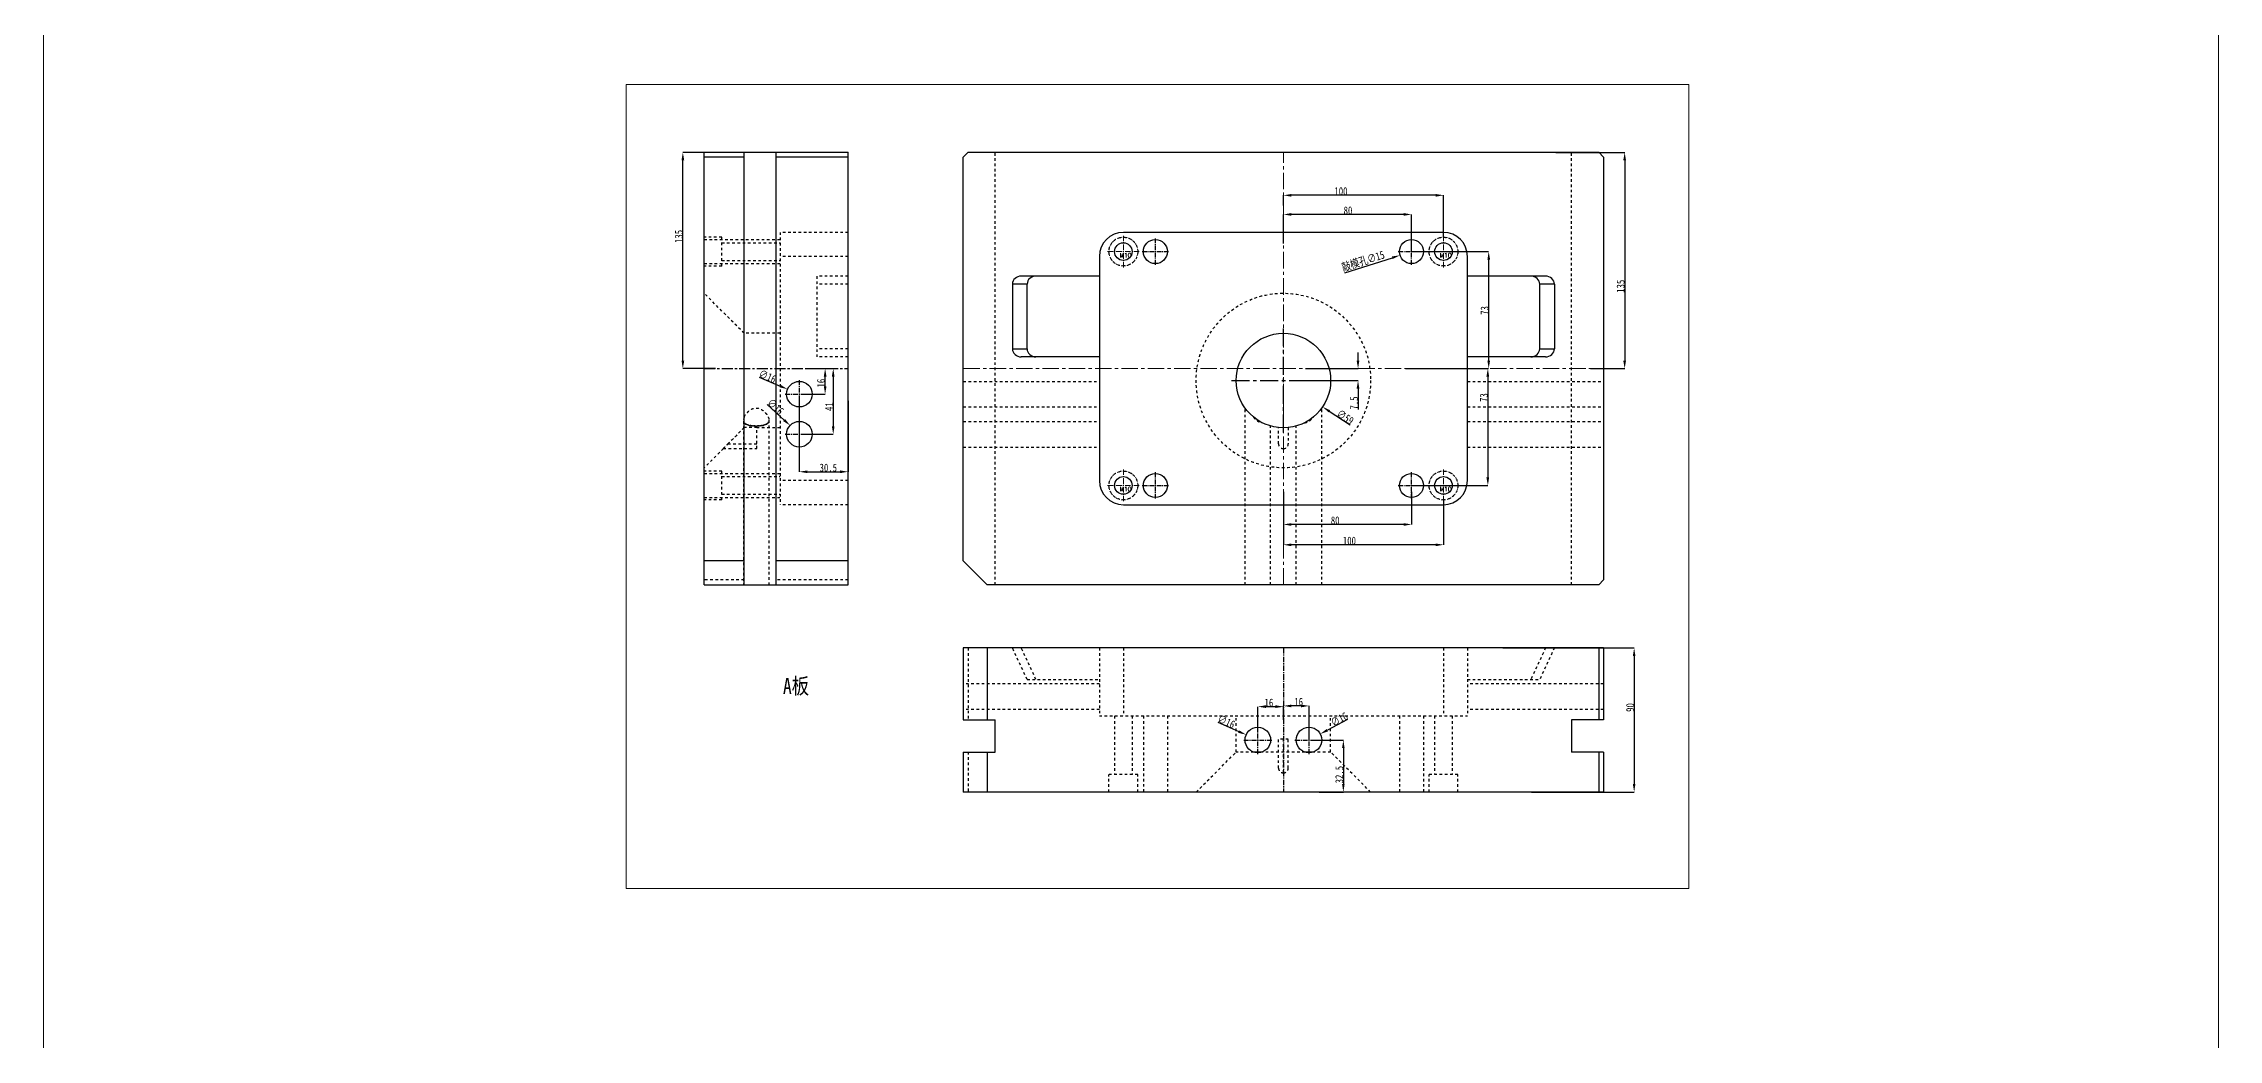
# Model space of a CAD drawing. Header units: millimetres. Extents: x 583 to 1942, y -5112 to 253.
# Drawn here: x 583 to 1942, y -4283 to -3661 of the extents above; entities that cross this region are included whole.
import ezdxf

# ---------------------------------------------------------------- set-up
doc = ezdxf.new("R2010")
doc.units = ezdxf.units.MM
doc.header["$LTSCALE"] = 16.335
doc.header["$PDMODE"] = 3
doc.header["$PDSIZE"] = 0.3125
doc.linetypes.add('CENTER', pattern=[0.6, 0.375, -0.075, 0.075, -0.075])
doc.linetypes.add('HIDDEN', pattern=[0.2, 0.1, -0.1])
doc.layers.get('0').update_dxf_attribs({"linetype": 'CONTINUOUS'})
doc.layers.get('Defpoints').update_dxf_attribs({"linetype": 'CONTINUOUS'})
for name, color, linetype, lineweight in [('center', 1, 'CENTER', 9), ('epin', 13, 'CONTINUOUS', 9), ('screw', 33, 'CONTINUOUS', 13)]:
    doc.layers.add(name, color=color, linetype=linetype, lineweight=lineweight)
doc.layers.add('DEFAULT_2', color=8, linetype='HIDDEN')
doc.styles.get("Standard").update_dxf_attribs({"font": 'txt', "width": 0.8})
doc.styles.add('TXT', font='txt.shx', dxfattribs={"bigfont": 'gbcbig.shx'})
doc.dimstyles.new('副本 11', dxfattribs={"dimtxt": 2.5, "dimasz": 2.5, "dimexe": 1.25, "dimexo": 0.625, "dimtad": 1, "dimdsep": 46, "dimtxsty": 'Standard', "dimcen": 2.5, "dimadec": 0, "dimazin": 0, "dimtfac": 1, "dimtmove": 0, "dimatfit": 3, "dimfxl": 0, "dimarcsym": 0})

# ---------------------------------------------------------------- blocks, each defined once
blk = doc.blocks.new('*D399')
at = {"layer": 'Defpoints', "color": 0}
for p in [(1371.4, -3863.9), (1371.4, -3871.4), (1404.2, -3871.4)]:
    blk.add_point(p, dxfattribs=at)
at = {"layer": 'epin', "color": 4, "lineweight": -2}
for p, q in [((1404.2, -3858.9), (1404.2, -3853.9)), ((1371.4, -3863.9), (1404.2, -3863.9)), ((1371.4, -3871.4), (1404.2, -3871.4)), ((1404.2, -3876.4), (1404.2, -3889.4))]:
    blk.add_line(p, q, dxfattribs=at)
at = {"layer": 'epin', "color": 4}
for points in [[(1403.3, -3858.9), (1405, -3858.9), (1404.2, -3863.9)], [(1403.3, -3876.4), (1405, -3876.4), (1404.2, -3871.4)]]:
    blk.add_solid(points, dxfattribs=at)
at = {"layer": 'epin', "color": 6, "insert": (1401.7, -3885.4), "char_height": 5, "attachment_point": 5, "rotation": 90}
blk.add_mtext('7.5', dxfattribs=at)
blk = doc.blocks.new('*D400')
at = {"layer": 'Defpoints', "color": 0}
for p in [(1333, -3855), (1382.1, -3887.8)]:
    blk.add_point(p, dxfattribs=at)
at = {"layer": 'epin', "color": 4, "lineweight": -2}
blk.add_line((1399.2, -3899.3), (1386.2, -3890.6), dxfattribs=at)
at = {"layer": 'epin', "color": 4}
blk.add_solid([(1386.7, -3889.9), (1385.8, -3891.3), (1382.1, -3887.8)], dxfattribs=at)
at = {"layer": 'epin', "color": 6, "insert": (1396.2, -3894.2), "char_height": 5, "attachment_point": 5, "rotation": 326.203}
blk.add_mtext('∅59', dxfattribs=at)
blk = doc.blocks.new('screw_m10_i')
at = {"layer": 'screw', "color": 1, "linetype": 'CENTER', "ltscale": 0.55978}
for p, q in [((-9.9, 0), (9.9, 0)), ((0, -9.9), (0, 9.9))]:
    blk.add_line(p, q, dxfattribs=at)
at = {"layer": 'screw', "color": 8, "linetype": 'HIDDEN', "ltscale": 0.55978}
blk.add_circle((0, 0), 9, dxfattribs=at)
at = {"layer": 'screw', "color": 0}
blk.add_circle((0, 0), 5.5, dxfattribs=at)
at = {"layer": 'screw', "color": 6, "style": 'TXT'}
blk.add_text('M10', height=2.7, dxfattribs=at).set_placement((-2.34, -3.6))
blk = doc.blocks.new('*D401')
at = {"layer": 'Defpoints', "color": 0}
for p in [(1444.7, -3788.6), (1430.4, -3793.2)]:
    blk.add_point(p, dxfattribs=at)
at = {"layer": 'epin', "color": 4, "lineweight": -2}
blk.add_line((1396, -3804.2), (1425.7, -3794.7), dxfattribs=at)
at = {"layer": 'epin', "color": 4}
blk.add_solid([(1425.4, -3793.9), (1425.9, -3795.5), (1430.4, -3793.2)], dxfattribs=at)
at = {"layer": 'epin', "color": 6, "insert": (1407.4, -3797), "char_height": 5, "attachment_point": 5, "rotation": 17.7461}
blk.add_mtext('{\\fSimSun|b0|i0|c134|p2;敲模孔}∅15', dxfattribs=at)
blk = doc.blocks.new('*D402')
at = {"layer": 'Defpoints', "color": 0}
for p in [(1527.7, -3728.9), (1549.5, -3863.9), (1570.8, -3863.9)]:
    blk.add_point(p, dxfattribs=at)
at = {"layer": 'epin', "color": 4, "lineweight": -2}
for p, q in [((1527.7, -3728.9), (1570.8, -3728.9)), ((1570.8, -3733.9), (1570.8, -3858.9)), ((1549.5, -3863.9), (1570.8, -3863.9))]:
    blk.add_line(p, q, dxfattribs=at)
at = {"layer": 'epin', "color": 4}
for points in [[(1569.9, -3733.9), (1571.6, -3733.9), (1570.8, -3728.9)], [(1569.9, -3858.9), (1571.6, -3858.9), (1570.8, -3863.9)]]:
    blk.add_solid(points, dxfattribs=at)
at = {"layer": 'epin', "color": 6, "insert": (1568.3, -3812.5), "char_height": 5, "attachment_point": 5, "rotation": 90}
blk.add_mtext('135', dxfattribs=at)
blk = doc.blocks.new('*D403')
at = {"layer": 'Defpoints', "color": 0}
for p in [(1055.1, -3881), (1085.6, -3884.1), (1085.6, -3928.3)]:
    blk.add_point(p, dxfattribs=at)
at = {"layer": 'epin', "color": 4, "lineweight": -2}
for p, q in [((1055.1, -3881), (1055.1, -3928.3)), ((1085.6, -3884.1), (1085.6, -3928.3)), ((1060.1, -3928.3), (1080.6, -3928.3))]:
    blk.add_line(p, q, dxfattribs=at)
at = {"layer": 'epin', "color": 4}
for points in [[(1060.1, -3927.5), (1060.1, -3929.2), (1055.1, -3928.3)], [(1080.6, -3927.5), (1080.6, -3929.2), (1085.6, -3928.3)]]:
    blk.add_solid(points, dxfattribs=at)
at = {"layer": 'epin', "color": 6, "insert": (1073.2, -3925.8), "char_height": 5, "attachment_point": 5}
blk.add_mtext('30.5', dxfattribs=at)
blk = doc.blocks.new('*D404')
at = {"layer": 'Defpoints', "color": 0}
for p in [(1058.9, -3863.9), (1071.2, -3863.9), (1058.9, -3879.9)]:
    blk.add_point(p, dxfattribs=at)
at = {"layer": 'epin', "color": 4, "lineweight": -2}
for p, q in [((1058.9, -3863.9), (1071.2, -3863.9)), ((1071.2, -3874.9), (1071.2, -3868.9)), ((1058.9, -3879.9), (1071.2, -3879.9))]:
    blk.add_line(p, q, dxfattribs=at)
at = {"layer": 'epin', "color": 4}
for points in [[(1070.4, -3868.9), (1072.1, -3868.9), (1071.2, -3863.9)], [(1070.4, -3874.9), (1072.1, -3874.9), (1071.2, -3879.9)]]:
    blk.add_solid(points, dxfattribs=at)
at = {"layer": 'epin', "color": 6, "insert": (1068.7, -3873), "char_height": 5, "attachment_point": 5, "rotation": 90}
blk.add_mtext('16', dxfattribs=at)
blk = doc.blocks.new('*D405')
at = {"layer": 'Defpoints', "color": 0}
for p in [(1058.9, -3863.9), (1058.9, -3904.9), (1076.3, -3904.9)]:
    blk.add_point(p, dxfattribs=at)
at = {"layer": 'epin', "color": 4, "lineweight": -2}
for p, q in [((1058.9, -3863.9), (1076.3, -3863.9)), ((1076.3, -3868.9), (1076.3, -3899.9)), ((1058.9, -3904.9), (1076.3, -3904.9))]:
    blk.add_line(p, q, dxfattribs=at)
at = {"layer": 'epin', "color": 4}
for points in [[(1075.4, -3868.9), (1077.1, -3868.9), (1076.3, -3863.9)], [(1075.4, -3899.9), (1077.1, -3899.9), (1076.3, -3904.9)]]:
    blk.add_solid(points, dxfattribs=at)
at = {"layer": 'epin', "color": 6, "insert": (1073.8, -3887.7), "char_height": 5, "attachment_point": 5, "rotation": 90}
blk.add_mtext('41', dxfattribs=at)
blk = doc.blocks.new('*D406')
at = {"layer": 'Defpoints', "color": 0}
for p in [(1047.8, -3876.8), (1062.5, -3883)]:
    blk.add_point(p, dxfattribs=at)
at = {"layer": 'epin', "color": 4, "lineweight": -2}
blk.add_line((1030, -3869.3), (1043.2, -3874.8), dxfattribs=at)
at = {"layer": 'epin', "color": 4}
blk.add_solid([(1043.5, -3874.1), (1042.8, -3875.6), (1047.8, -3876.8)], dxfattribs=at)
at = {"layer": 'epin', "color": 6, "insert": (1035.2, -3868.8), "char_height": 5, "attachment_point": 5, "rotation": 337.1347}
blk.add_mtext('∅16', dxfattribs=at)
blk = doc.blocks.new('*D407')
at = {"layer": 'Defpoints', "color": 0}
for p in [(1049.3, -3899.4), (1061, -3910.3)]:
    blk.add_point(p, dxfattribs=at)
at = {"layer": 'epin', "color": 4, "lineweight": -2}
blk.add_line((1035.1, -3886.3), (1045.6, -3896.1), dxfattribs=at)
at = {"layer": 'epin', "color": 4}
blk.add_solid([(1046.2, -3895.4), (1045, -3896.7), (1049.3, -3899.4)], dxfattribs=at)
at = {"layer": 'epin', "color": 6, "insert": (1040.2, -3887.7), "char_height": 5, "attachment_point": 5, "rotation": 317.292}
blk.add_mtext('∅16', dxfattribs=at)
blk = doc.blocks.new('*D408')
at = {"layer": 'Defpoints', "color": 0}
for p in [(982.3, -3728.9), (1009.8, -3728.9), (1002.7, -3863.9)]:
    blk.add_point(p, dxfattribs=at)
at = {"layer": 'epin', "color": 4, "lineweight": -2}
for p, q in [((1009.8, -3728.9), (982.3, -3728.9)), ((982.3, -3858.9), (982.3, -3733.9)), ((1002.7, -3863.9), (982.3, -3863.9))]:
    blk.add_line(p, q, dxfattribs=at)
at = {"layer": 'epin', "color": 4}
for points in [[(981.5, -3733.9), (983.2, -3733.9), (982.3, -3728.9)], [(981.5, -3858.9), (983.2, -3858.9), (982.3, -3863.9)]]:
    blk.add_solid(points, dxfattribs=at)
at = {"layer": 'epin', "color": 6, "insert": (979.8, -3781.4), "char_height": 5, "attachment_point": 5, "rotation": 90}
blk.add_mtext('135', dxfattribs=at)
blk = doc.blocks.new('*D409')
at = {"layer": 'Defpoints', "color": 0}
for p in [(1357.6, -3767.7), (1357.6, -3785.8), (1437.6, -3790.9)]:
    blk.add_point(p, dxfattribs=at)
at = {"layer": 'epin', "color": 4, "lineweight": -2}
for p, q in [((1357.6, -3785.8), (1357.6, -3767.7)), ((1432.6, -3767.7), (1362.6, -3767.7)), ((1437.6, -3790.9), (1437.6, -3767.7))]:
    blk.add_line(p, q, dxfattribs=at)
at = {"layer": 'epin', "color": 4}
for points in [[(1362.6, -3766.8), (1362.6, -3768.5), (1357.6, -3767.7)], [(1432.6, -3766.8), (1432.6, -3768.5), (1437.6, -3767.7)]]:
    blk.add_solid(points, dxfattribs=at)
at = {"layer": 'epin', "color": 6, "insert": (1397.9, -3765.2), "char_height": 5, "attachment_point": 5}
blk.add_mtext('80', dxfattribs=at)
blk = doc.blocks.new('*D410')
at = {"layer": 'Defpoints', "color": 0}
for p in [(1437.6, -3790.9), (1433.9, -3863.9), (1485.8, -3863.9)]:
    blk.add_point(p, dxfattribs=at)
at = {"layer": 'epin', "color": 4, "lineweight": -2}
for p, q in [((1437.6, -3790.9), (1485.8, -3790.9)), ((1485.8, -3795.9), (1485.8, -3858.9)), ((1433.9, -3863.9), (1485.8, -3863.9))]:
    blk.add_line(p, q, dxfattribs=at)
at = {"layer": 'epin', "color": 4}
for points in [[(1485, -3795.9), (1486.7, -3795.9), (1485.8, -3790.9)], [(1485, -3858.9), (1486.7, -3858.9), (1485.8, -3863.9)]]:
    blk.add_solid(points, dxfattribs=at)
at = {"layer": 'epin', "color": 6, "insert": (1483.3, -3827.6), "char_height": 5, "attachment_point": 5, "rotation": 90}
blk.add_mtext('73', dxfattribs=at)
blk = doc.blocks.new('*D411')
at = {"layer": 'Defpoints', "color": 0}
for p in [(1357.6, -3755.7), (1357.6, -3762.1), (1457.6, -3781.9)]:
    blk.add_point(p, dxfattribs=at)
at = {"layer": 'epin', "color": 4, "lineweight": -2}
for p, q in [((1357.6, -3762.1), (1357.6, -3755.7)), ((1452.6, -3755.7), (1362.6, -3755.7)), ((1457.6, -3781.9), (1457.6, -3755.7))]:
    blk.add_line(p, q, dxfattribs=at)
at = {"layer": 'epin', "color": 4}
for points in [[(1362.6, -3754.9), (1362.6, -3756.6), (1357.6, -3755.7)], [(1452.6, -3754.9), (1452.6, -3756.6), (1457.6, -3755.7)]]:
    blk.add_solid(points, dxfattribs=at)
at = {"layer": 'epin', "color": 6, "insert": (1393.5, -3753.2), "char_height": 5, "attachment_point": 5}
blk.add_mtext('100', dxfattribs=at)
blk = doc.blocks.new('*D412')
at = {"layer": 'Defpoints', "color": 0}
for p in [(1445.4, -3863.9), (1437.6, -3936.9), (1485.3, -3936.9)]:
    blk.add_point(p, dxfattribs=at)
at = {"layer": 'epin', "color": 4, "lineweight": -2}
for p, q in [((1445.4, -3863.9), (1485.3, -3863.9)), ((1485.3, -3868.9), (1485.3, -3931.9)), ((1437.6, -3936.9), (1485.3, -3936.9))]:
    blk.add_line(p, q, dxfattribs=at)
at = {"layer": 'epin', "color": 4}
for points in [[(1484.4, -3868.9), (1486.1, -3868.9), (1485.3, -3863.9)], [(1484.4, -3931.9), (1486.1, -3931.9), (1485.3, -3936.9)]]:
    blk.add_solid(points, dxfattribs=at)
at = {"layer": 'epin', "color": 6, "insert": (1482.8, -3882), "char_height": 5, "attachment_point": 5, "rotation": 90}
blk.add_mtext('73', dxfattribs=at)
blk = doc.blocks.new('*D413')
at = {"layer": 'Defpoints', "color": 0}
for p in [(1357.6, -3940.8), (1437.6, -3940.8), (1357.6, -3961.2)]:
    blk.add_point(p, dxfattribs=at)
at = {"layer": 'epin', "color": 4, "lineweight": -2}
for p, q in [((1357.6, -3940.8), (1357.6, -3961.2)), ((1437.6, -3940.8), (1437.6, -3961.2)), ((1432.6, -3961.2), (1362.6, -3961.2))]:
    blk.add_line(p, q, dxfattribs=at)
at = {"layer": 'epin', "color": 4}
for points in [[(1362.6, -3960.4), (1362.6, -3962.1), (1357.6, -3961.2)], [(1432.6, -3960.4), (1432.6, -3962.1), (1437.6, -3961.2)]]:
    blk.add_solid(points, dxfattribs=at)
at = {"layer": 'epin', "color": 6, "insert": (1389.9, -3958.7), "char_height": 5, "attachment_point": 5}
blk.add_mtext('80', dxfattribs=at)
blk = doc.blocks.new('*D414')
at = {"layer": 'Defpoints', "color": 0}
for p in [(1357.6, -3940.8), (1457.6, -3945.9), (1357.6, -3973.9)]:
    blk.add_point(p, dxfattribs=at)
at = {"layer": 'epin', "color": 4, "lineweight": -2}
for p, q in [((1357.6, -3940.8), (1357.6, -3973.9)), ((1457.6, -3945.9), (1457.6, -3973.9)), ((1452.6, -3973.9), (1362.6, -3973.9))]:
    blk.add_line(p, q, dxfattribs=at)
at = {"layer": 'epin', "color": 4}
for points in [[(1362.6, -3973.1), (1362.6, -3974.8), (1357.6, -3973.9)], [(1452.6, -3973.1), (1452.6, -3974.8), (1457.6, -3973.9)]]:
    blk.add_solid(points, dxfattribs=at)
at = {"layer": 'epin', "color": 6, "insert": (1398.8, -3971.4), "char_height": 5, "attachment_point": 5}
blk.add_mtext('100', dxfattribs=at)
blk = doc.blocks.new('*D415')
at = {"layer": 'Defpoints', "color": 0}
for p in [(1357.6, -4074.5), (1357.6, -4083.3), (1373.6, -4095.8)]:
    blk.add_point(p, dxfattribs=at)
at = {"layer": 'epin', "color": 4, "lineweight": -2}
for p, q in [((1357.6, -4083.3), (1357.6, -4074.5)), ((1368.6, -4074.5), (1362.6, -4074.5)), ((1373.6, -4095.8), (1373.6, -4074.5))]:
    blk.add_line(p, q, dxfattribs=at)
at = {"layer": 'epin', "color": 4}
for points in [[(1362.6, -4073.7), (1362.6, -4075.4), (1357.6, -4074.5)], [(1368.6, -4073.7), (1368.6, -4075.4), (1373.6, -4074.5)]]:
    blk.add_solid(points, dxfattribs=at)
at = {"layer": 'epin', "color": 6, "insert": (1367.1, -4072), "char_height": 5, "attachment_point": 5}
blk.add_mtext('16', dxfattribs=at)
blk = doc.blocks.new('*D416')
at = {"layer": 'Defpoints', "color": 0}
for p in [(1341.6, -4075), (1357.6, -4083.3), (1341.6, -4090.9)]:
    blk.add_point(p, dxfattribs=at)
at = {"layer": 'epin', "color": 4, "lineweight": -2}
for p, q in [((1341.6, -4090.9), (1341.6, -4075)), ((1352.6, -4075), (1346.6, -4075)), ((1357.6, -4083.3), (1357.6, -4075))]:
    blk.add_line(p, q, dxfattribs=at)
at = {"layer": 'epin', "color": 4}
for points in [[(1346.6, -4074.1), (1346.6, -4075.8), (1341.6, -4075)], [(1352.6, -4074.1), (1352.6, -4075.8), (1357.6, -4075)]]:
    blk.add_solid(points, dxfattribs=at)
at = {"layer": 'epin', "color": 6, "insert": (1348.5, -4072.5), "char_height": 5, "attachment_point": 5}
blk.add_mtext('16', dxfattribs=at)
blk = doc.blocks.new('*D417')
at = {"layer": 'Defpoints', "color": 0}
for p in [(1376.6, -4095.8), (1379.9, -4128.3), (1395, -4128.3)]:
    blk.add_point(p, dxfattribs=at)
at = {"layer": 'epin', "color": 4, "lineweight": -2}
for p, q in [((1376.6, -4095.8), (1395, -4095.8)), ((1395, -4100.8), (1395, -4123.3)), ((1379.9, -4128.3), (1395, -4128.3))]:
    blk.add_line(p, q, dxfattribs=at)
at = {"layer": 'epin', "color": 4}
for points in [[(1394.2, -4100.8), (1395.8, -4100.8), (1395, -4095.8)], [(1394.2, -4123.3), (1395.8, -4123.3), (1395, -4128.3)]]:
    blk.add_solid(points, dxfattribs=at)
at = {"layer": 'epin', "color": 6, "insert": (1392.5, -4117.4), "char_height": 5, "attachment_point": 5, "rotation": 90}
blk.add_mtext('32.5', dxfattribs=at)
blk = doc.blocks.new('*D418')
at = {"layer": 'Defpoints', "color": 0}
for p in [(1366.5, -4099.6), (1380.6, -4092)]:
    blk.add_point(p, dxfattribs=at)
at = {"layer": 'epin', "color": 4, "lineweight": -2}
blk.add_line((1397.7, -4082.9), (1385, -4089.7), dxfattribs=at)
at = {"layer": 'epin', "color": 4}
blk.add_solid([(1384.6, -4088.9), (1385.4, -4090.4), (1380.6, -4092)], dxfattribs=at)
at = {"layer": 'epin', "color": 6, "insert": (1392.4, -4082.9), "char_height": 5, "attachment_point": 5, "rotation": 28.1889}
blk.add_mtext('∅16', dxfattribs=at)
blk = doc.blocks.new('*D419')
at = {"layer": 'Defpoints', "color": 0}
for p in [(1334.3, -4092.5), (1348.9, -4099.1)]:
    blk.add_point(p, dxfattribs=at)
at = {"layer": 'epin', "color": 4, "lineweight": -2}
blk.add_line((1316.6, -4084.7), (1329.7, -4090.5), dxfattribs=at)
at = {"layer": 'epin', "color": 4}
blk.add_solid([(1330, -4089.8), (1329.3, -4091.3), (1334.3, -4092.5)], dxfattribs=at)
at = {"layer": 'epin', "color": 6, "insert": (1321.9, -4084.3), "char_height": 5, "attachment_point": 5, "rotation": 335.9896}
blk.add_mtext('∅16', dxfattribs=at)
blk = doc.blocks.new('*D420')
at = {"layer": 'Defpoints', "color": 0}
for p in [(1494.6, -4038.3), (1512.5, -4128.3), (1576.7, -4128.3)]:
    blk.add_point(p, dxfattribs=at)
at = {"layer": 'epin', "color": 4, "lineweight": -2}
for p, q in [((1494.6, -4038.3), (1576.7, -4038.3)), ((1576.7, -4043.3), (1576.7, -4123.3)), ((1512.5, -4128.3), (1576.7, -4128.3))]:
    blk.add_line(p, q, dxfattribs=at)
at = {"layer": 'epin', "color": 4}
for points in [[(1575.9, -4043.3), (1577.5, -4043.3), (1576.7, -4038.3)], [(1575.9, -4123.3), (1577.5, -4123.3), (1576.7, -4128.3)]]:
    blk.add_solid(points, dxfattribs=at)
at = {"layer": 'epin', "color": 6, "insert": (1574.2, -4075.5), "char_height": 5, "attachment_point": 5, "rotation": 90}
blk.add_mtext('90', dxfattribs=at)

msp = doc.modelspace()

# ---------------------------------------------------------------- linework, layer by layer
at = {"color": 7, "linetype": 'Continuous'}
for p, q in [((995.639, -3998.872), (995.639, -3728.872)), ((995.639, -3728.872), (1085.639, -3728.872)), ((1020.639, -3731.872), (995.639, -3731.872)), ((1020.639, -3998.872), (1020.639, -3728.872)), ((1040.639, -3998.872), (1040.639, -3728.872)), ((1085.639, -3731.872), (1040.639, -3731.872)), ((1085.639, -3998.872), (1085.639, -3728.872)), ((1157.56, -3731.872), (1160.56, -3728.872)), ((1157.56, -3983.872), (1157.56, -3731.872)), ((1160.56, -3728.872), (1554.56, -3728.872)), ((1554.56, -3728.872), (1557.56, -3731.872)), ((1557.56, -3731.872), (1557.56, -3995.872)), ((1457.56, -3778.872), (1257.56, -3778.872)), ((1242.56, -3793.872), (1242.56, -3933.872)), ((1472.56, -3933.872), (1472.56, -3793.872)), ((1188.259, -3811.172), (1188.259, -3851.572)), ((1197.446, -3811.172), (1188.259, -3811.172)), ((1242.56, -3806.172), (1193.776, -3806.172)), ((1197.446, -3851.572), (1197.446, -3811.172)), ((1521.344, -3806.172), (1472.56, -3806.172)), ((1526.861, -3811.172), (1517.674, -3811.172)), ((1517.674, -3851.572), (1517.674, -3811.172)), ((1526.861, -3811.172), (1526.861, -3851.572)), ((1188.259, -3851.572), (1197.446, -3851.572)), ((1242.56, -3856.572), (1193.776, -3856.572)), ((1521.344, -3856.572), (1472.56, -3856.572)), ((1517.674, -3851.572), (1526.861, -3851.572)), ((1257.56, -3948.872), (1457.56, -3948.872)), ((1020.639, -3983.872), (995.639, -3983.872)), ((1085.639, -3983.872), (1040.639, -3983.872)), ((1172.56, -3998.872), (1157.56, -3983.872)), ((995.639, -3998.872), (1085.639, -3998.872)), ((1554.56, -3998.872), (1172.56, -3998.872)), ((1557.56, -3995.872), (1554.56, -3998.872)), ((1157.56, -4038.301), (1157.56, -4083.301)), ((1557.56, -4038.301), (1157.56, -4038.301)), ((1172.56, -4038.301), (1172.56, -4083.301)), ((1554.56, -4038.301), (1554.56, -4083.301)), ((1557.56, -4038.301), (1557.56, -4083.301)), ((1157.56, -4083.301), (1177.56, -4083.301)), ((1177.56, -4103.301), (1177.56, -4083.301)), ((1557.56, -4083.301), (1537.56, -4083.301)), ((1537.56, -4083.301), (1537.56, -4103.301)), ((1157.56, -4103.301), (1157.56, -4128.301)), ((1157.56, -4103.301), (1177.56, -4103.301)), ((1172.56, -4103.301), (1172.56, -4128.301)), ((1344.124, -4103.301), (1338.996, -4103.301)), ((1376.124, -4103.301), (1370.996, -4103.301)), ((1557.56, -4103.301), (1537.56, -4103.301)), ((1554.56, -4103.301), (1554.56, -4128.301)), ((1557.56, -4103.301), (1557.56, -4128.301)), ((1557.56, -4128.301), (1157.56, -4128.301))]:
    msp.add_line(p, q, dxfattribs=at)
at = {"color": 1, "linetype": 'CENTER', "ltscale": 0.466483}
for p, q in [((1269.31, -3790.872), (1285.81, -3790.872)), ((1277.56, -3799.122), (1277.56, -3782.622)), ((1429.31, -3790.872), (1445.81, -3790.872)), ((1437.56, -3799.122), (1437.56, -3782.622)), ((1269.31, -3936.872), (1285.81, -3936.872)), ((1277.56, -3945.122), (1277.56, -3928.622)), ((1429.31, -3936.872), (1445.81, -3936.872)), ((1437.56, -3945.122), (1437.56, -3928.622))]:
    msp.add_line(p, q, dxfattribs=at)
at = {"color": 1, "linetype": 'CENTER', "ltscale": 1.834833}
for p, q in [((1357.56, -3903.822), (1357.56, -3838.922)), ((1325.11, -3871.372), (1390.01, -3871.372))]:
    msp.add_line(p, q, dxfattribs=at)
at = {"color": 1, "linetype": 'CENTER', "ltscale": 1.119559}
msp.add_line((995.639, -3863.872), (1085.639, -3863.872), dxfattribs=at)
at = {"color": 1, "linetype": 'CENTER', "ltscale": 0.497582}
for p, q in [((1055.139, -3888.672), (1055.139, -3871.072)), ((1046.339, -3879.872), (1063.939, -3879.872)), ((1055.139, -3913.672), (1055.139, -3896.072)), ((1046.339, -3904.872), (1063.939, -3904.872)), ((1341.56, -4104.601), (1341.56, -4087.001)), ((1373.56, -4104.601), (1373.56, -4087.001)), ((1332.76, -4095.801), (1350.36, -4095.801)), ((1364.76, -4095.801), (1382.36, -4095.801))]:
    msp.add_line(p, q, dxfattribs=at)
at = {"color": 1, "linetype": 'CENTER', "ltscale": 0.55978}
msp.add_line((1357.56, -4038.301), (1357.56, -4128.301), dxfattribs=at)
at = {"color": 7, "linetype": 'Continuous'}
for centre, radius in [((1257.56, -3790.872), 5.5), ((1277.56, -3790.872), 7.5), ((1437.56, -3790.872), 7.5), ((1457.56, -3790.872), 5.5), ((1357.56, -3871.372), 29.5), ((1055.139, -3879.872), 8), ((1055.139, -3904.872), 8), ((1257.56, -3936.872), 5.5), ((1277.56, -3936.872), 7.5), ((1437.56, -3936.872), 7.5), ((1457.56, -3936.872), 5.5), ((1341.56, -4095.801), 8), ((1373.56, -4095.801), 8)]:
    msp.add_circle(centre, radius, dxfattribs=at)
for centre, start, end in [((1257.56, -3793.872), 90, 180), ((1457.56, -3793.872), 0, 90), ((1257.56, -3933.872), 180, 270), ((1457.56, -3933.872), 270, 0)]:
    msp.add_arc(centre, 15, start, end, dxfattribs=at)
for centre, major_axis, start_param, end_param in [((1193.776, -3811.172), (5.517, 0), 1.57079633, 3.14159265), ((1202.963, -3811.172), (5.517, 0), 1.57079633, 3.14159265), ((1512.157, -3811.172), (5.517, 0), 0, 1.57079633), ((1521.344, -3811.172), (5.517, 0), 0, 1.57079633), ((1193.776, -3851.572), (5.517, 0), -3.14159265, -1.57079633), ((1202.963, -3851.572), (-5.517, 0), 0, 1.57079633), ((1512.157, -3851.572), (-5.517, 0), 1.57079633, 3.14159265), ((1521.344, -3851.572), (5.517, 0), -1.57079633, 0)]:
    msp.add_ellipse(centre, major_axis=major_axis, ratio=0.90630779, start_param=start_param, end_param=end_param, dxfattribs=at)
at = {"layer": 'center', "color": 1, "linetype": 'CENTER', "ltscale": 1.679339}
for p, q in [((1357.56, -3998.872), (1357.56, -3728.872)), ((1157.56, -3863.872), (1557.56, -3863.872))]:
    msp.add_line(p, q, dxfattribs=at)
at = {"layer": 'DEFAULT_2', "color": 8, "linetype": 'HIDDEN'}
for p, q in [((1177.56, -3998.872), (1177.56, -3728.872)), ((1537.56, -3998.872), (1537.56, -3728.872)), ((1006.639, -3781.872), (995.639, -3781.872)), ((995.639, -3783.372), (1043.139, -3783.372)), ((1006.639, -3799.872), (1006.639, -3781.872)), ((1006.639, -3785.372), (1043.139, -3785.372)), ((1043.139, -3778.872), (1043.139, -3948.872)), ((1085.639, -3778.872), (1043.139, -3778.872)), ((995.639, -3798.372), (1043.139, -3798.372)), ((1006.639, -3799.872), (995.639, -3799.872)), ((1006.639, -3796.372), (1043.139, -3796.372)), ((1085.639, -3793.872), (1043.139, -3793.872)), ((1020.639, -3841.872), (995.639, -3816.872)), ((1065.939, -3806.172), (1065.939, -3856.572)), ((1085.639, -3806.172), (1065.939, -3806.172)), ((1085.639, -3811.172), (1065.939, -3811.172)), ((1043.139, -3841.872), (1020.639, -3841.872)), ((1085.639, -3851.572), (1065.939, -3851.572)), ((1085.639, -3856.572), (1065.939, -3856.572)), ((1157.56, -3871.872), (1242.56, -3871.872)), ((1472.56, -3871.872), (1557.56, -3871.872)), ((1020.139, -3896.749), (1020.139, -3998.872)), ((1036.139, -3896.156), (1036.139, -3998.872)), ((1157.56, -3887.872), (1242.56, -3887.872)), ((1157.56, -3896.872), (1242.56, -3896.872)), ((1333.56, -3998.872), (1333.56, -3888.526)), ((1349.56, -3998.872), (1349.56, -3899.767)), ((1365.56, -3998.872), (1365.56, -3899.767)), ((1381.56, -3998.872), (1381.56, -3888.526)), ((1472.56, -3887.872), (1557.56, -3887.872)), ((1472.56, -3896.872), (1557.56, -3896.872)), ((1010.522, -3910.872), (1028.639, -3910.872)), ((1028.639, -3900.714), (1020.639, -3900.714)), ((1028.639, -3913.872), (1028.639, -3900.714)), ((1043.139, -3900.872), (1028.639, -3900.872)), ((1157.56, -3912.872), (1242.56, -3912.872)), ((1354.51, -3910.872), (1354.51, -3900.714)), ((1360.61, -3900.714), (1360.61, -3910.872)), ((1472.56, -3912.872), (1557.56, -3912.872)), ((1007.639, -3913.872), (995.639, -3925.872)), ((1007.639, -3913.872), (1028.639, -3913.872)), ((1357.61, -3913.872), (1357.51, -3913.872)), ((1006.639, -3927.872), (995.639, -3927.872)), ((995.639, -3929.372), (1043.139, -3929.372)), ((1006.639, -3945.872), (1006.639, -3927.872)), ((1006.639, -3931.372), (1043.139, -3931.372)), ((1085.639, -3933.872), (1043.139, -3933.872)), ((995.639, -3944.372), (1043.139, -3944.372)), ((1006.639, -3945.872), (995.639, -3945.872)), ((1006.639, -3942.372), (1043.139, -3942.372)), ((1085.639, -3948.872), (1043.139, -3948.872)), ((1020.639, -3995.872), (995.639, -3995.872)), ((1085.639, -3995.872), (1040.639, -3995.872)), ((1160.56, -4038.301), (1160.56, -4083.301)), ((1197.446, -4058.001), (1188.259, -4038.301)), ((1202.963, -4058.001), (1193.776, -4038.301)), ((1242.56, -4038.301), (1242.56, -4080.801)), ((1257.56, -4038.301), (1257.56, -4080.801)), ((1457.56, -4038.301), (1457.56, -4080.801)), ((1472.56, -4038.301), (1472.56, -4080.801)), ((1521.344, -4038.301), (1512.157, -4058.001)), ((1526.861, -4038.301), (1517.674, -4058.001)), ((1242.56, -4060.801), (1157.56, -4060.801)), ((1197.446, -4058.001), (1242.56, -4058.001)), ((1472.56, -4058.001), (1517.674, -4058.001)), ((1557.56, -4060.801), (1472.56, -4060.801)), ((1242.56, -4076.801), (1157.56, -4076.801)), ((1557.56, -4076.801), (1472.56, -4076.801)), ((1242.56, -4080.801), (1472.56, -4080.801)), ((1252.06, -4080.801), (1252.06, -4117.301)), ((1263.06, -4080.801), (1263.06, -4117.301)), ((1270.06, -4080.801), (1270.06, -4128.301)), ((1285.06, -4080.801), (1285.06, -4128.301)), ((1328.06, -4103.301), (1328.06, -4080.801)), ((1387.06, -4103.301), (1387.06, -4080.801)), ((1430.06, -4080.801), (1430.06, -4128.301)), ((1445.06, -4080.801), (1445.06, -4128.301)), ((1452.06, -4080.801), (1452.06, -4117.301)), ((1463.06, -4080.801), (1463.06, -4117.301)), ((1160.56, -4103.301), (1160.56, -4128.301)), ((1303.06, -4128.301), (1328.06, -4103.301)), ((1338.996, -4103.301), (1328.06, -4103.301)), ((1370.996, -4103.301), (1344.124, -4103.301)), ((1360.61, -4095.301), (1354.51, -4095.301)), ((1354.51, -4113.419), (1354.51, -4095.301)), ((1357.51, -4116.301), (1357.51, -4095.301)), ((1357.61, -4116.301), (1357.61, -4095.301)), ((1360.61, -4113.419), (1360.61, -4095.301)), ((1387.06, -4103.301), (1376.124, -4103.301)), ((1412.06, -4128.301), (1387.06, -4103.301)), ((1248.56, -4128.301), (1248.56, -4117.301)), ((1266.56, -4117.301), (1248.56, -4117.301)), ((1266.56, -4128.301), (1266.56, -4117.301)), ((1466.56, -4117.301), (1448.56, -4117.301)), ((1448.56, -4128.301), (1448.56, -4117.301)), ((1466.56, -4128.301), (1466.56, -4117.301))]:
    msp.add_line(p, q, dxfattribs=at)
for centre, radius in [((1257.56, -3790.872), 9), ((1457.56, -3790.872), 9), ((1357.56, -3871.372), 54.5), ((1257.56, -3936.872), 9), ((1457.56, -3936.872), 9)]:
    msp.add_circle(centre, radius, dxfattribs=at)
for centre, radius, start, end in [((1020.972, -3897.082), 0.793, 204.292854, 206.765906), ((1026.725, -3885.629), 14.054, 257.984692, 260.552225), ((1027.879, -3876.564), 23.195, 264.96611, 265.898218), ((1028.472, -3877.443), 22.313, 274.313973, 275.774681), ((1029.786, -3886.818), 12.842, 280.011504, 282.802351), ((1033.672, -3896.279), 2.454, 329.877036, 338.811669), ((1357.51, -3910.872), 3, 180, 270), ((1357.61, -3910.872), 3, 270, 0), ((1357.56, -4158.802), 42.5, 89.932593, 90.067407)]:
    msp.add_arc(centre, radius, start, end, dxfattribs=at)
for points, knots in [([(1020.639, -3894.119), (1020.505, -3894.591), (1020.326, -3895.276), (1020.173, -3896.157), (1020.139, -3896.561), (1020.139, -3896.749)], [0, 0, 0, 0, 0.54865317, 0.78951868, 1, 1, 1, 1]), ([(1020.139, -3896.749), (1020.139, -3896.874), (1020.152, -3897.103), (1020.232, -3897.413), (1020.393, -3897.649), (1020.557, -3897.727), (1020.639, -3897.746)], [0, 0, 0, 0, 0.31094329, 0.57015713, 0.78860893, 1, 1, 1, 1]), ([(1020.639, -3894.119), (1020.922, -3893.491), (1021.699, -3892.228), (1022.985, -3890.823), (1024.28, -3889.799), (1025.429, -3889.125), (1026.729, -3888.645), (1027.666, -3888.526), (1028.139, -3888.526)], [0, 0, 0, 0, 0.21051392, 0.44962186, 0.57896272, 0.71432561, 0.85526993, 1, 1, 1, 1]), ([(1020.639, -3897.746), (1020.926, -3898.133), (1021.565, -3898.619), (1022.571, -3899.052), (1023.878, -3899.432), (1025.754, -3899.701), (1027.319, -3899.767), (1028.139, -3899.767)], [0, 0, 0, 0, 0.18120628, 0.28983865, 0.41193193, 0.69145316, 1, 1, 1, 1]), ([(1021.538, -3898.546), (1021.446, -3898.49), (1021.112, -3898.265), (1020.815, -3897.983), (1020.639, -3897.746)], [0, 0, 0, 0, 0.26797635, 1, 1, 1, 1]), ([(1022.149, -3898.864), (1022.095, -3898.84), (1021.886, -3898.745), (1021.683, -3898.636), (1021.538, -3898.546)], [0, 0, 0, 0, 0.25982014, 1, 1, 1, 1]), ([(1022.83, -3899.12), (1022.77, -3899.101), (1022.54, -3899.024), (1022.314, -3898.936), (1022.149, -3898.864)], [0, 0, 0, 0, 0.25890959, 1, 1, 1, 1]), ([(1023.799, -3899.374), (1023.714, -3899.356), (1023.388, -3899.283), (1023.065, -3899.195), (1022.83, -3899.12)], [0, 0, 0, 0, 0.259453, 1, 1, 1, 1]), ([(1025.844, -3899.67), (1025.721, -3899.659), (1025.244, -3899.613), (1024.769, -3899.55), (1024.418, -3899.492)], [0, 0, 0, 0, 0.25696533, 1, 1, 1, 1]), ([(1028.139, -3899.767), (1027.978, -3899.767), (1027.338, -3899.761), (1026.698, -3899.734), (1026.22, -3899.7)], [0, 0, 0, 0, 0.25191176, 1, 1, 1, 1]), ([(1028.139, -3888.526), (1028.755, -3888.526), (1029.968, -3888.729), (1031.574, -3889.495), (1032.921, -3890.499), (1034.029, -3891.613), (1034.917, -3892.769), (1035.585, -3893.923), (1036.019, -3895.046), (1036.139, -3895.801), (1036.139, -3896.156)], [0, 0, 0, 0, 0.15490816, 0.30370454, 0.44422596, 0.57594943, 0.69820093, 0.81002428, 0.91055451, 1, 1, 1, 1]), ([(1028.139, -3899.767), (1028.688, -3899.767), (1029.764, -3899.736), (1031.315, -3899.594), (1032.728, -3899.346), (1033.945, -3898.98), (1034.928, -3898.479), (1035.647, -3897.824), (1036.063, -3897.024), (1036.139, -3896.445), (1036.139, -3896.156)], [0, 0, 0, 0, 0.17020902, 0.33329996, 0.48272053, 0.61409908, 0.72617587, 0.82232925, 0.91050507, 1, 1, 1, 1]), ([(1030.15, -3899.693), (1029.985, -3899.706), (1029.316, -3899.749), (1028.645, -3899.767), (1028.139, -3899.767)], [0, 0, 0, 0, 0.24673824, 1, 1, 1, 1]), ([(1032.019, -3899.465), (1031.914, -3899.483), (1031.482, -3899.555), (1031.047, -3899.61), (1030.717, -3899.643)], [0, 0, 0, 0, 0.2426519, 1, 1, 1, 1]), ([(1033.646, -3899.054), (1033.567, -3899.082), (1033.233, -3899.192), (1032.893, -3899.282), (1032.632, -3899.341)], [0, 0, 0, 0, 0.23938904, 1, 1, 1, 1]), ([(1034.236, -3898.816), (1034.19, -3898.838), (1033.996, -3898.924), (1033.798, -3899.001), (1033.646, -3899.054)], [0, 0, 0, 0, 0.24198867, 1, 1, 1, 1]), ([(1034.941, -3898.415), (1034.888, -3898.452), (1034.663, -3898.602), (1034.423, -3898.729), (1034.236, -3898.816)], [0, 0, 0, 0, 0.23860036, 1, 1, 1, 1]), ([(1035.377, -3898.05), (1035.345, -3898.082), (1035.207, -3898.213), (1035.058, -3898.332), (1034.941, -3898.415)], [0, 0, 0, 0, 0.24234491, 1, 1, 1, 1]), ([(1035.795, -3897.51), (1035.767, -3897.558), (1035.646, -3897.751), (1035.499, -3897.928), (1035.377, -3898.05)], [0, 0, 0, 0, 0.24418759, 1, 1, 1, 1]), ([(1036.139, -3896.156), (1036.139, -3896.244), (1036.126, -3896.587), (1036.052, -3896.928), (1035.96, -3897.166)], [0, 0, 0, 0, 0.25706848, 1, 1, 1, 1]), ([(1338.776, -3894.119), (1339.121, -3894.569), (1339.868, -3895.436), (1341.175, -3896.56), (1342.672, -3897.409), (1343.788, -3897.698), (1344.344, -3897.746)], [0, 0, 0, 0, 0.24926792, 0.50165225, 0.75463586, 1, 1, 1, 1]), ([(1370.776, -3897.746), (1371.333, -3897.698), (1372.45, -3897.408), (1373.947, -3896.559), (1375.253, -3895.435), (1376, -3894.569), (1376.344, -3894.119)], [0, 0, 0, 0, 0.24565845, 0.49875097, 0.75102715, 1, 1, 1, 1]), ([(1007.639, -3913.872), (1007.637, -3913.872), (1007.653, -3913.861), (1007.658, -3913.849), (1007.687, -3913.821), (1007.718, -3913.787), (1007.76, -3913.742), (1007.831, -3913.665), (1007.937, -3913.551), (1008.084, -3913.394), (1008.252, -3913.215), (1008.438, -3913.018), (1008.713, -3912.728), (1009.081, -3912.343), (1009.544, -3911.864), (1010.027, -3911.37), (1010.356, -3911.039), (1010.522, -3910.872)], [0, 0, 0, 0, 0.00172738, 0.00688921, 0.01535497, 0.02699399, 0.04167555, 0.05925731, 0.1023084, 0.15443532, 0.21394724, 0.2795166, 0.3500168, 0.50169906, 0.66325955, 0.8304817, 1, 1, 1, 1]), ([(1354.51, -4113.419), (1354.51, -4113.752), (1354.627, -4114.441), (1355.194, -4115.391), (1356.191, -4116.119), (1357.056, -4116.302), (1357.51, -4116.301)], [0, 0, 0, 0, 0.21673716, 0.44522616, 0.70383067, 1, 1, 1, 1]), ([(1357.61, -4116.301), (1358.065, -4116.302), (1358.929, -4116.12), (1359.926, -4115.391), (1360.493, -4114.441), (1360.61, -4113.752), (1360.61, -4113.419)], [0, 0, 0, 0, 0.2962073, 0.55477028, 0.78325889, 1, 1, 1, 1])]:
    msp.add_open_spline(points, degree=3, knots=knots, dxfattribs=at)
msp.add_open_spline([(1020.639, -3900.714), (1017.269, -3904.102), (1013.896, -3907.488), (1010.522, -3910.872)], degree=3, dxfattribs=at)
at = {"layer": 'epin', "color": 0}
for points in [[(582.855, 253.277), (1941.803, 253.277), (1941.803, -5111.924), (582.855, -5111.924)], [(946.918, -3686.641), (1610.889, -3686.641), (1610.889, -4188.52), (946.918, -4188.52)]]:
    msp.add_lwpolyline(points, close=True, dxfattribs=at)

# ---------------------------------------------------------------- block references
at = {"layer": 'screw', "color": 0}
for p in [(1257.56, -3790.872), (1457.56, -3790.872), (1257.56, -3936.872), (1457.56, -3936.872)]:
    msp.add_blockref('screw_m10_i', p, dxfattribs=at)

# ---------------------------------------------------------------- texts
at = {"layer": 'epin', "color": 0, "insert": (1044.888, -4057.032), "char_height": 10, "width": 61.37923, "attachment_point": 1}
msp.add_mtext('A{\\fSimSun|b0|i0|c134|p2;板}', dxfattribs=at)

# ---------------------------------------------------------------- dimensions: what is measured, and where the dimension line sits
at = {"layer": 'epin', "color": 0}
for base, p1, p2, picture, middle in [((982.34, -3728.872), (1002.725, -3863.872), (1009.782, -3728.872), '*D408', (982.34, -3781.37)), ((1570.768, -3863.872), (1527.701, -3728.872), (1549.546, -3863.872), '*D402', (1570.768, -3812.452)), ((1485.841, -3863.872), (1437.56, -3790.872), (1433.892, -3863.872), '*D410', (1485.841, -3827.566)), ((1404.166, -3871.372), (1371.447, -3863.872), (1371.447, -3871.372), '*D399', (1404.166, -3885.372)), ((1071.246, -3863.872), (1058.862, -3879.872), (1058.862, -3863.872), '*D404', (1071.246, -3872.984)), ((1076.277, -3904.872), (1058.862, -3863.872), (1058.862, -3904.872), '*D405', (1076.277, -3887.673)), ((1485.271, -3936.872), (1445.437, -3863.872), (1437.56, -3936.872), '*D412', (1485.271, -3882.046)), ((1576.69, -4128.301), (1494.578, -4038.301), (1512.526, -4128.301), '*D420', (1576.69, -4075.473)), ((1394.988, -4128.301), (1376.606, -4095.801), (1379.928, -4128.301), '*D417', (1394.988, -4117.439))]:
    dim = msp.add_linear_dim(base=base, p1=p1, p2=p2, angle=90, dimstyle='副本 11', override={"dimtxt": 5, "dimasz": 5, "dimexe": 0, "dimexo": 0, "dimgap": 0, "dimcen": 0, "dimclrd": 4, "dimclre": 4, "dimclrt": 6, "dimtofl": 0}, dxfattribs=at)
    dim.commit()
    dim.dimension.update_dxf_attribs({"geometry": picture, "text_midpoint": middle, "dimtype": 160})
for base, p1, p2, picture, middle in [((1357.56, -3755.73), (1457.56, -3781.872), (1357.56, -3762.124), '*D411', (1393.514, -3755.73)), ((1357.56, -3767.653), (1437.56, -3790.872), (1357.56, -3785.764), '*D409', (1397.866, -3767.653)), ((1085.639, -3928.317), (1055.139, -3880.999), (1085.639, -3884.079), '*D403', (1073.232, -3928.317)), ((1357.56, -3961.246), (1437.56, -3940.803), (1357.56, -3940.803), '*D413', (1389.868, -3961.246)), ((1357.56, -3973.928), (1457.56, -3945.872), (1357.56, -3940.803), '*D414', (1398.839, -3973.928)), ((1341.56, -4074.967), (1357.56, -4083.301), (1341.56, -4090.894), '*D416', (1348.48, -4074.967)), ((1357.56, -4074.524), (1373.56, -4095.801), (1357.56, -4083.301), '*D415', (1367.083, -4074.524))]:
    dim = msp.add_linear_dim(base=base, p1=p1, p2=p2, dimstyle='副本 11', override={"dimtxt": 5, "dimasz": 5, "dimexe": 0, "dimexo": 0, "dimgap": 0, "dimcen": 0, "dimclrd": 4, "dimclre": 4, "dimclrt": 6, "dimtofl": 0}, dxfattribs=at)
    dim.commit()
    dim.dimension.update_dxf_attribs({"geometry": picture, "text_midpoint": middle, "dimtype": 160})
dim = msp.add_diameter_dim_2p(p1=(1444.703, -3788.586), p2=(1430.417, -3793.158), text='{\\fSimSun|b0|i0|c134|p2;敲模孔}<>', dimstyle='副本 11', override={"dimtxt": 5, "dimasz": 5, "dimexe": 0, "dimexo": 0, "dimgap": 0, "dimcen": 0, "dimclrd": 4, "dimclre": 4, "dimclrt": 6, "dimtofl": 0}, dxfattribs=at)
dim.commit()
dim.dimension.update_dxf_attribs({"geometry": '*D401', "text_midpoint": (1407.419, -3797.047)})
for p1, p2, picture, middle in [((1333.045, -3854.963), (1382.075, -3887.782), '*D400', (1396.208, -3894.233)), ((1062.511, -3882.981), (1047.768, -3876.764), '*D406', (1035.225, -3868.761)), ((1061.018, -3910.298), (1049.261, -3899.446), '*D407', (1040.179, -3887.661)), ((1366.509, -4099.58), (1380.611, -4092.022), '*D418', (1392.357, -4082.891)), ((1348.868, -4099.057), (1334.252, -4092.546), '*D419', (1321.872, -4084.295))]:
    dim = msp.add_diameter_dim_2p(p1=p1, p2=p2, dimstyle='副本 11', override={"dimtxt": 5, "dimasz": 5, "dimexe": 0, "dimexo": 0, "dimgap": 0, "dimcen": 0, "dimclrd": 4, "dimclre": 4, "dimclrt": 6, "dimtofl": 0}, dxfattribs=at)
    dim.commit()
    dim.dimension.update_dxf_attribs({"geometry": picture, "text_midpoint": middle})

doc.saveas('drawing.dxf')
